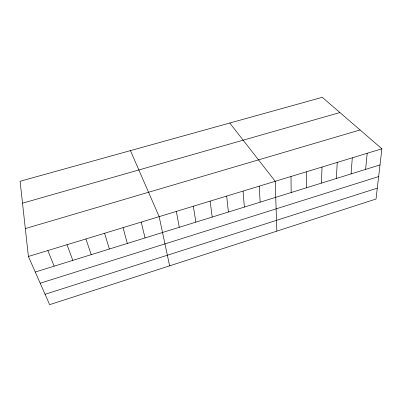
<?xml version="1.0" encoding="UTF-8"?>
<svg xmlns="http://www.w3.org/2000/svg" width="402" height="402" viewBox="0 0 402 402"><rect width="100%" height="100%" fill="white"/><g stroke="black" fill="none" stroke-linecap="round" stroke-linejoin="round"><path stroke-width="0.6" d="M306.394 187.794L306.6 171.734M321.459 183.116L322.017 167.036M336.348 178.488L337.253 162.398M351.072 173.915L352.308 157.81M365.624 169.393L367.192 153.278M381.9 148.795L376.021 199.03L49.642 304.671L28.406 256.471L20.1 181.267L322.283 97.329L381.9 148.795L28.406 256.471M45.074 294.304L377.292 188.146M40.19 283.219L378.649 176.558M35.265 272.043L380.011 164.92M25.326 228.572L360.066 129.952M22.522 203.186L339.911 112.55M229.778 123.027L275.214 181.292L276.847 231.13M130.439 150.619L159.157 216.648L169.624 265.833M47.838 250.552L54.164 266.169M67.013 244.712L72.812 260.375M85.927 238.949L91.219 254.657M104.6 233.266L109.389 249.009M123.022 227.653L127.328 243.436M141.208 222.115L145.042 237.934M176.357 211.407L179.292 227.291M193.342 206.231L195.854 222.145M210.12 201.121L212.216 217.06M226.693 196.075L228.381 212.035M243.064 191.086L244.356 207.075M259.235 186.161L260.139 202.171M291.003 176.483L291.159 192.533"/></g></svg>
